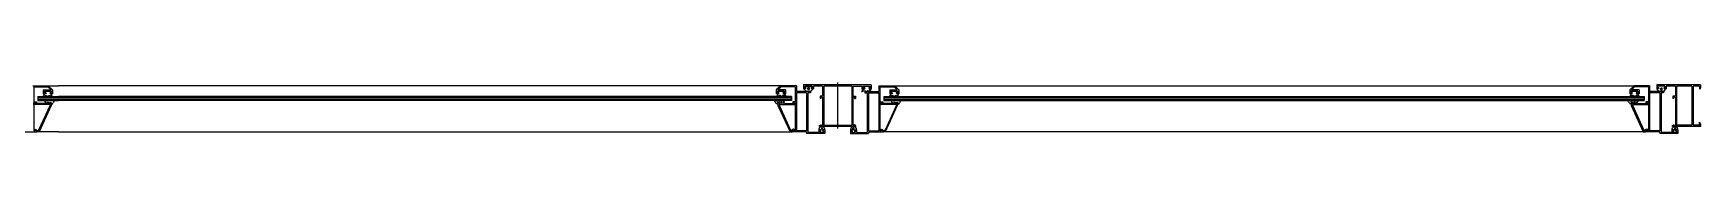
# Model space of a CAD drawing. Header units: metres. Extents: x 0 to 421, y 0 to 298.
# Drawn here: x 264.97 to 304.5, y 76.07 to 77.29 of the extents above; entities that cross this region are included whole.
import ezdxf

# ---------------------------------------------------------------- set-up
doc = ezdxf.new("R2010")
doc.units = ezdxf.units.M

msp = doc.modelspace()

# ---------------------------------------------------------------- linework, layer by layer
for p, q in [((264.95, 77.21), (265.32, 77.21)), ((264.98, 77.18), (265.31, 77.18)), ((264.98, 77.18), (264.98, 76.83)), ((265.2, 77.11), (265.39, 77.11)), ((265.2, 77.11), (265.2, 77.02)), ((265.31, 77.18), (265.39, 77.11)), ((265.32, 77.21), (265.42, 77.11)), ((265.32, 77.21), (265.56, 77.21)), ((265.42, 77.11), (265.42, 77.02)), ((282.69, 77.21), (265.56, 77.21)), ((282.69, 77.21), (282.58, 77.11)), ((282.58, 77.11), (282.58, 77.02)), ((282.7, 77.18), (282.62, 77.11)), ((282.8, 77.11), (282.62, 77.11)), ((283.06, 77.21), (282.69, 77.21)), ((283.03, 77.18), (282.7, 77.18)), ((282.8, 77.11), (282.8, 77.02)), ((283.03, 77.18), (283.03, 76.83)), ((283.06, 77.21), (283.06, 77.07)), ((284.83, 77.23), (283.23, 77.23)), ((283.23, 77.23), (283.23, 77.14)), ((283.27, 77.14), (283.23, 77.14)), ((283.43, 77.2), (283.26, 77.2)), ((283.26, 77.2), (283.26, 77.16)), ((283.29, 77.16), (283.26, 77.16)), ((283.43, 77.2), (283.27, 77.2)), ((283.29, 77.16), (283.27, 77.14)), ((283.41, 77.16), (283.42, 77.14)), ((283.43, 77.16), (283.41, 77.16)), ((283.46, 77.14), (283.42, 77.14)), ((283.43, 77.2), (283.43, 77.16)), ((283.68, 77.2), (283.46, 77.2)), ((283.46, 77.2), (283.46, 77.14)), ((283.52, 77.2), (283.46, 77.2)), ((283.68, 77.2), (283.66, 77.2)), ((283.68, 77.2), (283.68, 76.96)), ((283.71, 77.2), (283.71, 76.27)), ((284.37, 77.2), (283.71, 77.2)), ((283.71, 77.16), (283.71, 76.27)), ((284.03, 77.29), (284.03, 76.19)), ((284.37, 77.2), (284.37, 76.27)), ((284.37, 77.16), (284.37, 76.27)), ((284.4, 77.2), (284.61, 77.2)), ((284.4, 77.2), (284.4, 76.96)), ((284.61, 77.2), (284.61, 77.13)), ((284.61, 77.13), (284.65, 77.13)), ((284.63, 77.11), (284.62, 77.09)), ((284.63, 77.2), (284.81, 77.2)), ((284.63, 77.2), (284.63, 77.15)), ((284.63, 77.2), (284.63, 77.16)), ((284.63, 77.2), (284.81, 77.2)), ((284.63, 77.15), (284.66, 77.15)), ((284.65, 77.12), (284.63, 77.11)), ((284.68, 77.19), (284.65, 77.16)), ((284.65, 77.16), (284.68, 77.16)), ((284.66, 77.15), (284.65, 77.13)), ((284.67, 77.13), (284.65, 77.12)), ((284.66, 77.09), (284.69, 77.1)), ((284.68, 77.16), (284.67, 77.13)), ((284.68, 77.16), (284.67, 77.13)), ((284.72, 77.19), (284.68, 77.19)), ((284.69, 77.1), (284.7, 77.07)), ((284.73, 77.19), (284.72, 77.19)), ((284.72, 77.07), (284.75, 77.1)), ((284.77, 77.19), (284.73, 77.19)), ((284.75, 77.1), (284.78, 77.09)), ((284.8, 77.16), (284.77, 77.19)), ((284.79, 77.13), (284.78, 77.16)), ((284.78, 77.16), (284.8, 77.16)), ((284.78, 77.15), (284.79, 77.13)), ((284.78, 77.15), (284.81, 77.15)), ((284.8, 77.13), (284.79, 77.13)), ((284.79, 77.13), (284.83, 77.13)), ((284.83, 77.07), (284.8, 77.12)), ((284.81, 77.2), (284.81, 77.16)), ((284.81, 77.2), (284.81, 77.15)), ((284.83, 77.23), (284.83, 77.13)), ((285.01, 77.21), (285.01, 77.07)), ((285.01, 77.21), (285.39, 77.21)), ((285.04, 77.18), (285.04, 76.83)), ((285.04, 77.18), (285.38, 77.18)), ((285.27, 77.11), (285.27, 77.02)), ((285.27, 77.11), (285.45, 77.11)), ((285.38, 77.18), (285.45, 77.11)), ((285.39, 77.21), (285.63, 77.21)), ((285.39, 77.21), (285.49, 77.11)), ((285.49, 77.11), (285.49, 77.02)), ((285.63, 77.21), (302.92, 77.21)), ((302.92, 77.21), (302.82, 77.11)), ((302.82, 77.11), (302.82, 77.02)), ((302.93, 77.18), (302.86, 77.11)), ((303.04, 77.11), (302.86, 77.11)), ((303.29, 77.21), (302.92, 77.21)), ((303.26, 77.18), (302.93, 77.18)), ((303.04, 77.11), (303.04, 77.02)), ((303.26, 77.18), (303.26, 76.83)), ((303.29, 77.21), (303.29, 77.07)), ((303.46, 77.23), (303.46, 77.14)), ((304.5, 77.23), (303.46, 77.23)), ((303.5, 77.14), (303.46, 77.14)), ((303.65, 77.2), (303.48, 77.2)), ((303.48, 77.2), (303.48, 77.16)), ((303.51, 77.16), (303.48, 77.16)), ((303.51, 77.16), (303.5, 77.14)), ((303.63, 77.16), (303.64, 77.14)), ((303.65, 77.16), (303.63, 77.16)), ((303.68, 77.14), (303.64, 77.14)), ((303.65, 77.2), (303.65, 77.16)), ((303.68, 77.2), (303.68, 77.14)), ((303.9, 77.2), (303.68, 77.2)), ((303.9, 77.2), (303.9, 76.96)), ((304.29, 77.2), (303.93, 77.2)), ((303.93, 77.2), (303.93, 76.27)), ((304.29, 77.2), (304.29, 76.27)), ((304.47, 77.2), (304.32, 77.2)), ((304.32, 77.2), (304.32, 76.27)), ((304.47, 77.2), (304.47, 77.13)), ((304.5, 77.17), (304.47, 77.13)), ((304.5, 77.23), (304.5, 77.17)), ((264.98, 76.91), (264.98, 76.83)), ((264.98, 76.83), (265.04, 76.83)), ((264.98, 76.83), (265.04, 76.83)), ((264.98, 76.76), (264.98, 76.81)), ((264.98, 76.81), (265.02, 76.81)), ((265.01, 76.81), (264.98, 76.81)), ((264.98, 76.81), (265.01, 76.81)), ((264.98, 76.81), (264.98, 76.71)), ((264.98, 76.81), (264.98, 76.14)), ((265.35, 76.76), (264.98, 76.76)), ((265.01, 76.79), (265.01, 76.81)), ((265.23, 76.79), (265.01, 76.79)), ((265.02, 76.81), (265.02, 76.79)), ((265.02, 76.79), (265.04, 76.79)), ((265.02, 76.79), (265.04, 76.79)), ((265.04, 76.83), (265.04, 76.79)), ((265.07, 76.95), (265.56, 76.95)), ((265.07, 76.95), (265.07, 76.86)), ((265.07, 76.93), (265.56, 76.93)), ((265.07, 76.89), (265.56, 76.89)), ((265.07, 76.86), (265.56, 76.86)), ((265.36, 76.75), (265.09, 76.15)), ((265.39, 76.74), (265.1, 76.11)), ((265.21, 76.98), (265.19, 76.95)), ((265.19, 76.95), (265.2, 76.95)), ((265.2, 77.02), (265.23, 77.02)), ((265.2, 76.95), (265.25, 76.98)), ((265.22, 77), (265.21, 76.98)), ((265.23, 77.01), (265.22, 77)), ((265.23, 77.08), (265.4, 77.08)), ((265.23, 77.08), (265.23, 77.04)), ((265.23, 77.02), (265.25, 77.04)), ((265.23, 77.04), (265.25, 77.04)), ((265.25, 77.02), (265.23, 77.01)), ((265.23, 76.8), (265.27, 76.79)), ((265.23, 76.79), (265.23, 76.8)), ((265.23, 76.8), (265.27, 76.79)), ((265.23, 76.79), (265.23, 76.8)), ((265.27, 77.07), (265.24, 77.05)), ((265.24, 77.05), (265.27, 77.04)), ((265.29, 76.86), (265.24, 76.84)), ((265.24, 76.84), (265.24, 76.83)), ((265.24, 76.83), (265.24, 76.83)), ((265.24, 76.83), (265.25, 76.83)), ((265.27, 77.04), (265.25, 77.02)), ((265.27, 77.04), (265.25, 77.02)), ((265.25, 76.98), (265.28, 76.98)), ((265.25, 76.83), (265.26, 76.82)), ((265.26, 76.82), (265.26, 76.79)), ((265.31, 77.08), (265.27, 77.07)), ((265.27, 76.8), (265.31, 76.79)), ((265.27, 76.79), (265.27, 76.8)), ((265.27, 76.79), (265.27, 76.8)), ((265.27, 76.8), (265.31, 76.79)), ((265.28, 76.98), (265.28, 76.95)), ((265.28, 76.95), (265.31, 76.96)), ((265.28, 76.85), (265.29, 76.86)), ((265.3, 76.85), (265.28, 76.85)), ((265.29, 76.82), (265.32, 76.82)), ((265.31, 76.86), (265.3, 76.85)), ((265.32, 77.08), (265.31, 77.08)), ((265.31, 76.96), (265.34, 76.98)), ((265.31, 76.8), (265.35, 76.79)), ((265.31, 76.79), (265.31, 76.8)), ((265.31, 76.8), (265.35, 76.79)), ((265.31, 76.79), (265.31, 76.8)), ((265.35, 77.07), (265.32, 77.08)), ((265.32, 76.82), (265.32, 76.8)), ((265.32, 76.8), (265.33, 76.79)), ((265.33, 76.85), (265.34, 76.86)), ((265.36, 76.85), (265.33, 76.85)), ((265.33, 76.79), (265.35, 76.81)), ((265.34, 76.98), (265.37, 76.98)), ((265.34, 76.86), (265.34, 76.86)), ((265.38, 77.04), (265.35, 77.07)), ((265.35, 76.81), (265.39, 76.81)), ((265.35, 76.8), (265.39, 76.79)), ((265.35, 76.8), (265.39, 76.79)), ((265.35, 76.79), (265.35, 76.8)), ((265.35, 76.79), (265.35, 76.8)), ((265.38, 77.02), (265.36, 77.04)), ((265.36, 77.04), (265.38, 77.04)), ((265.38, 76.86), (265.36, 76.85)), ((265.4, 77.02), (265.37, 77.04)), ((265.37, 77.04), (265.4, 77.04)), ((265.37, 76.98), (265.38, 76.95)), ((265.39, 77.01), (265.38, 77.02)), ((265.38, 76.95), (265.41, 76.95)), ((265.38, 76.85), (265.4, 76.86)), ((265.4, 76.86), (265.38, 76.86)), ((265.42, 76.85), (265.38, 76.85)), ((265.41, 76.95), (265.39, 77.01)), ((265.39, 76.81), (265.4, 76.76)), ((265.39, 76.78), (265.39, 76.74)), ((265.4, 77.08), (265.4, 77.04)), ((265.4, 77.02), (265.42, 77.02)), ((265.4, 76.76), (265.41, 76.78)), ((265.41, 76.78), (265.43, 76.79)), ((265.43, 76.86), (265.42, 76.85)), ((265.46, 76.86), (265.43, 76.86)), ((265.43, 76.79), (265.43, 76.8)), ((265.44, 76.81), (265.45, 76.82)), ((265.45, 76.83), (265.46, 76.85)), ((265.45, 76.82), (265.45, 76.83)), ((265.46, 76.85), (265.46, 76.86)), ((282.94, 76.95), (265.56, 76.95)), ((282.94, 76.93), (265.56, 76.93)), ((282.94, 76.89), (265.56, 76.89)), ((282.94, 76.86), (265.56, 76.86)), ((282.55, 76.86), (282.58, 76.86)), ((282.55, 76.85), (282.55, 76.86)), ((282.55, 76.83), (282.55, 76.85)), ((282.56, 76.82), (282.55, 76.83)), ((282.57, 76.81), (282.56, 76.82)), ((282.58, 76.79), (282.57, 76.8)), ((282.61, 77.02), (282.58, 77.02)), ((282.58, 76.86), (282.59, 76.85)), ((282.6, 76.78), (282.58, 76.79)), ((282.59, 76.85), (282.63, 76.85)), ((282.6, 76.95), (282.62, 77.01)), ((282.62, 76.95), (282.6, 76.95)), ((282.61, 76.76), (282.6, 76.78)), ((282.78, 77.08), (282.61, 77.08)), ((282.61, 77.08), (282.61, 77.04)), ((282.61, 77.02), (282.63, 77.04)), ((282.63, 77.04), (282.61, 77.04)), ((282.63, 76.85), (282.61, 76.86)), ((282.61, 76.86), (282.63, 76.86)), ((282.66, 76.81), (282.61, 76.81)), ((282.61, 76.81), (282.61, 76.76)), ((282.62, 77.04), (282.65, 77.07)), ((282.65, 77.04), (282.62, 77.04)), ((282.62, 77.01), (282.63, 77.02)), ((282.64, 76.98), (282.62, 76.95)), ((282.66, 76.8), (282.62, 76.79)), ((282.66, 76.8), (282.62, 76.79)), ((282.62, 76.78), (282.62, 76.74)), ((282.62, 76.74), (282.91, 76.11)), ((282.63, 77.02), (282.65, 77.04)), ((282.63, 76.86), (282.65, 76.85)), ((282.67, 76.98), (282.64, 76.98)), ((282.65, 77.07), (282.69, 77.08)), ((282.65, 76.85), (282.68, 76.85)), ((282.65, 76.75), (282.92, 76.15)), ((282.67, 76.79), (282.66, 76.81)), ((282.7, 76.8), (282.66, 76.79)), ((282.66, 76.79), (282.66, 76.8)), ((282.66, 76.79), (282.66, 76.8)), ((282.7, 76.8), (282.66, 76.79)), ((282.66, 76.76), (283.02, 76.76)), ((282.7, 76.96), (282.67, 76.98)), ((282.68, 76.85), (282.67, 76.86)), ((282.67, 76.86), (282.67, 76.86)), ((282.69, 76.8), (282.67, 76.79)), ((282.69, 77.08), (282.7, 77.08)), ((282.69, 76.86), (282.71, 76.85)), ((282.71, 76.82), (282.69, 76.82)), ((282.69, 76.82), (282.69, 76.8)), ((282.7, 77.08), (282.74, 77.07)), ((282.73, 76.95), (282.7, 76.96)), ((282.74, 76.8), (282.7, 76.79)), ((282.7, 76.79), (282.7, 76.8)), ((282.7, 76.79), (282.7, 76.8)), ((282.74, 76.8), (282.7, 76.79)), ((282.71, 76.85), (282.73, 76.85)), ((282.73, 76.85), (282.72, 76.86)), ((282.72, 76.86), (282.76, 76.84)), ((282.76, 76.98), (282.73, 76.98)), ((282.73, 76.98), (282.73, 76.95)), ((282.74, 77.07), (282.77, 77.05)), ((282.77, 77.05), (282.74, 77.04)), ((282.74, 77.04), (282.76, 77.02)), ((282.74, 77.04), (282.76, 77.02)), ((282.78, 76.8), (282.74, 76.79)), ((282.74, 76.79), (282.74, 76.8)), ((282.78, 76.8), (282.74, 76.79)), ((282.74, 76.79), (282.74, 76.8)), ((282.78, 77.02), (282.75, 77.04)), ((282.78, 77.04), (282.75, 77.04)), ((282.76, 76.83), (282.75, 76.82)), ((282.75, 76.82), (282.75, 76.79)), ((282.76, 77.02), (282.78, 77.01)), ((282.8, 76.95), (282.76, 76.98)), ((282.76, 76.84), (282.77, 76.83)), ((282.77, 76.83), (282.76, 76.83)), ((282.77, 76.83), (282.77, 76.83)), ((282.78, 77.08), (282.78, 77.04)), ((282.8, 77.02), (282.78, 77.02)), ((282.78, 77.01), (282.79, 77)), ((282.78, 76.79), (282.78, 76.8)), ((282.78, 76.79), (282.78, 76.8)), ((282.78, 76.79), (283, 76.79)), ((282.79, 77), (282.8, 76.98)), ((282.8, 76.98), (282.82, 76.95)), ((282.82, 76.95), (282.8, 76.95)), ((282.94, 76.95), (282.94, 76.86)), ((283.03, 76.83), (282.97, 76.83)), ((282.97, 76.83), (282.97, 76.79)), ((283.03, 76.83), (282.97, 76.83)), ((282.99, 76.79), (282.97, 76.79)), ((282.99, 76.79), (282.97, 76.79)), ((283.03, 76.81), (282.99, 76.81)), ((282.99, 76.81), (282.99, 76.79)), ((283, 76.81), (283.02, 76.81)), ((283, 76.79), (283, 76.81)), ((283.03, 76.81), (283, 76.81)), ((283.02, 76.76), (283.02, 76.81)), ((283.03, 76.91), (283.03, 76.83)), ((283.03, 76.81), (283.03, 76.14)), ((283.03, 76.81), (283.03, 76.71)), ((283.39, 77.07), (283.06, 77.07)), ((283.06, 77.04), (283.06, 76.15)), ((283.3, 77.04), (283.06, 77.04)), ((283.3, 77.04), (283.3, 76.14)), ((283.33, 77.04), (283.33, 76.1)), ((283.39, 77.04), (283.33, 77.04)), ((283.39, 77.07), (283.39, 77.04)), ((283.62, 76.96), (283.62, 76.91)), ((283.68, 76.96), (283.62, 76.96)), ((283.64, 76.91), (283.62, 76.91)), ((283.68, 76.94), (283.64, 76.94)), ((283.64, 76.94), (283.64, 76.91)), ((283.68, 76.94), (283.68, 76.26)), ((284.4, 76.96), (284.46, 76.96)), ((284.4, 76.96), (284.46, 76.96)), ((284.4, 76.94), (284.4, 76.27)), ((284.4, 76.94), (284.4, 76.84)), ((284.4, 76.94), (284.44, 76.94)), ((284.4, 76.94), (284.44, 76.94)), ((284.4, 76.94), (284.44, 76.94)), ((284.44, 76.94), (284.44, 76.91)), ((284.44, 76.94), (284.44, 76.91)), ((284.44, 76.94), (284.44, 76.91)), ((284.44, 76.91), (284.46, 76.91)), ((284.44, 76.91), (284.46, 76.91)), ((284.44, 76.91), (284.46, 76.91)), ((284.46, 76.96), (284.46, 76.91)), ((284.46, 76.96), (284.46, 76.91)), ((284.62, 77.09), (284.6, 77.07)), ((284.6, 77.07), (284.62, 77.07)), ((284.62, 77.07), (284.66, 77.09)), ((284.68, 77.07), (284.68, 77.04)), ((284.68, 77.07), (285.01, 77.07)), ((284.68, 77.04), (284.74, 77.04)), ((284.7, 77.07), (284.72, 77.07)), ((284.74, 77.04), (284.74, 76.1)), ((284.77, 77.04), (284.77, 76.14)), ((284.77, 77.04), (285.01, 77.04)), ((284.78, 77.09), (284.8, 77.07)), ((284.8, 77.07), (284.83, 77.07)), ((285.01, 77.04), (285.01, 76.15)), ((285.04, 76.91), (285.04, 76.83)), ((285.04, 76.83), (285.11, 76.83)), ((285.04, 76.83), (285.11, 76.83)), ((285.04, 76.81), (285.04, 76.14)), ((285.04, 76.81), (285.04, 76.71)), ((285.04, 76.81), (285.08, 76.81)), ((285.04, 76.81), (285.08, 76.81)), ((285.08, 76.81), (285.05, 76.81)), ((285.05, 76.76), (285.05, 76.81)), ((285.42, 76.76), (285.05, 76.76)), ((285.08, 76.79), (285.08, 76.81)), ((285.08, 76.81), (285.08, 76.79)), ((285.08, 76.79), (285.11, 76.79)), ((285.3, 76.79), (285.08, 76.79)), ((285.08, 76.79), (285.11, 76.79)), ((285.11, 76.83), (285.11, 76.79)), ((285.13, 76.95), (285.13, 76.86)), ((285.13, 76.95), (285.63, 76.95)), ((285.13, 76.93), (285.63, 76.93)), ((285.13, 76.89), (285.63, 76.89)), ((285.13, 76.86), (285.63, 76.86)), ((285.43, 76.75), (285.16, 76.15)), ((285.45, 76.74), (285.16, 76.11)), ((285.28, 76.98), (285.26, 76.95)), ((285.26, 76.95), (285.27, 76.95)), ((285.27, 77.02), (285.3, 77.02)), ((285.27, 76.95), (285.31, 76.98)), ((285.29, 77), (285.28, 76.98)), ((285.3, 77.01), (285.29, 77)), ((285.3, 77.08), (285.3, 77.04)), ((285.3, 77.08), (285.47, 77.08)), ((285.34, 77.07), (285.3, 77.05)), ((285.3, 77.05), (285.34, 77.04)), ((285.3, 77.04), (285.32, 77.04)), ((285.3, 77.02), (285.32, 77.04)), ((285.32, 77.02), (285.3, 77.01)), ((285.3, 76.79), (285.3, 76.8)), ((285.3, 76.8), (285.34, 76.79)), ((285.3, 76.79), (285.3, 76.8)), ((285.3, 76.8), (285.34, 76.79)), ((285.31, 76.98), (285.35, 76.98)), ((285.36, 76.86), (285.31, 76.84)), ((285.31, 76.84), (285.31, 76.83)), ((285.31, 76.83), (285.31, 76.83)), ((285.31, 76.83), (285.32, 76.83)), ((285.34, 77.04), (285.32, 77.02)), ((285.34, 77.04), (285.32, 77.02)), ((285.32, 76.83), (285.33, 76.82)), ((285.33, 76.82), (285.33, 76.79)), ((285.38, 77.08), (285.34, 77.07)), ((285.34, 76.8), (285.38, 76.79)), ((285.34, 76.79), (285.34, 76.8)), ((285.34, 76.79), (285.34, 76.8)), ((285.34, 76.8), (285.38, 76.79)), ((285.35, 76.98), (285.35, 76.95)), ((285.35, 76.95), (285.37, 76.96)), ((285.35, 76.85), (285.36, 76.86)), ((285.37, 76.85), (285.35, 76.85)), ((285.36, 76.82), (285.39, 76.82)), ((285.37, 76.96), (285.41, 76.98)), ((285.38, 76.86), (285.37, 76.85)), ((285.42, 77.07), (285.38, 77.08)), ((285.38, 77.08), (285.38, 77.08)), ((285.38, 76.79), (285.38, 76.8)), ((285.38, 76.8), (285.42, 76.79)), ((285.38, 76.79), (285.38, 76.8)), ((285.38, 76.8), (285.42, 76.79)), ((285.39, 76.82), (285.39, 76.8)), ((285.39, 76.8), (285.4, 76.79)), ((285.4, 76.85), (285.41, 76.86)), ((285.41, 76.86), (285.4, 76.86)), ((285.42, 76.85), (285.4, 76.85)), ((285.4, 76.79), (285.41, 76.81)), ((285.41, 76.98), (285.43, 76.98)), ((285.41, 76.81), (285.46, 76.81)), ((285.45, 77.04), (285.42, 77.07)), ((285.45, 76.86), (285.42, 76.85)), ((285.42, 76.79), (285.42, 76.8)), ((285.42, 76.79), (285.42, 76.8)), ((285.42, 76.8), (285.46, 76.79)), ((285.42, 76.8), (285.46, 76.79)), ((285.44, 77.02), (285.43, 77.04)), ((285.43, 77.04), (285.45, 77.04)), ((285.43, 76.98), (285.45, 76.95)), ((285.44, 77.04), (285.47, 77.04)), ((285.47, 77.02), (285.44, 77.04)), ((285.45, 77.01), (285.44, 77.02)), ((285.45, 76.95), (285.48, 76.95)), ((285.45, 76.85), (285.47, 76.86)), ((285.47, 76.86), (285.45, 76.86)), ((285.49, 76.85), (285.45, 76.85)), ((285.45, 76.78), (285.45, 76.74)), ((285.48, 76.95), (285.46, 77.01)), ((285.46, 76.81), (285.47, 76.76)), ((285.47, 77.08), (285.47, 77.04)), ((285.47, 77.02), (285.49, 77.02)), ((285.47, 76.76), (285.48, 76.78)), ((285.48, 76.78), (285.5, 76.79)), ((285.5, 76.86), (285.49, 76.85)), ((285.53, 76.86), (285.5, 76.86)), ((285.5, 76.79), (285.5, 76.8)), ((285.51, 76.81), (285.52, 76.82)), ((285.52, 76.83), (285.53, 76.85)), ((285.52, 76.82), (285.52, 76.83)), ((285.53, 76.85), (285.53, 76.86)), ((285.63, 76.95), (303.16, 76.95)), ((285.63, 76.93), (303.16, 76.93)), ((285.63, 76.89), (303.16, 76.89)), ((285.63, 76.86), (303.16, 76.86)), ((302.78, 76.86), (302.81, 76.86)), ((302.78, 76.85), (302.78, 76.86)), ((302.79, 76.83), (302.78, 76.85)), ((302.8, 76.82), (302.79, 76.83)), ((302.8, 76.81), (302.8, 76.82)), ((302.81, 76.86), (302.82, 76.85)), ((302.82, 76.79), (302.81, 76.8)), ((302.84, 77.02), (302.82, 77.02)), ((302.82, 76.85), (302.86, 76.85)), ((302.83, 76.78), (302.82, 76.79)), ((302.83, 76.95), (302.85, 77.01)), ((302.85, 76.95), (302.83, 76.95)), ((302.84, 76.76), (302.83, 76.78)), ((303.01, 77.08), (302.84, 77.08)), ((302.84, 77.08), (302.84, 77.04)), ((302.87, 77.04), (302.84, 77.04)), ((302.84, 77.02), (302.87, 77.04)), ((302.85, 76.81), (302.84, 76.76)), ((302.85, 77.04), (302.88, 77.07)), ((302.88, 77.04), (302.85, 77.04)), ((302.85, 77.01), (302.86, 77.02)), ((302.87, 76.98), (302.85, 76.95)), ((302.86, 76.85), (302.85, 76.86)), ((302.85, 76.86), (302.86, 76.86)), ((302.9, 76.81), (302.85, 76.81)), ((302.89, 76.8), (302.85, 76.78)), ((302.89, 76.8), (302.85, 76.78)), ((302.85, 76.78), (302.85, 76.74)), ((302.85, 76.74), (303.14, 76.11)), ((302.86, 77.02), (302.88, 77.04)), ((302.86, 76.86), (302.89, 76.85)), ((302.9, 76.98), (302.87, 76.98)), ((302.88, 77.07), (302.92, 77.08)), ((302.88, 76.76), (303.25, 76.76)), ((302.88, 76.75), (303.15, 76.15)), ((302.89, 76.85), (302.91, 76.85)), ((302.93, 76.8), (302.89, 76.78)), ((302.89, 76.78), (302.89, 76.8)), ((302.89, 76.78), (302.89, 76.8)), ((302.93, 76.8), (302.89, 76.78)), ((302.93, 76.96), (302.9, 76.98)), ((302.91, 76.85), (302.9, 76.86)), ((302.9, 76.86), (302.91, 76.86)), ((302.91, 76.79), (302.9, 76.81)), ((302.93, 76.8), (302.91, 76.79)), ((302.92, 77.08), (302.93, 77.08)), ((302.95, 76.82), (302.92, 76.82)), ((302.92, 76.82), (302.93, 76.8)), ((302.93, 77.08), (302.97, 77.07)), ((302.96, 76.95), (302.93, 76.96)), ((302.93, 76.86), (302.94, 76.85)), ((302.97, 76.8), (302.93, 76.78)), ((302.97, 76.8), (302.93, 76.78)), ((302.93, 76.78), (302.93, 76.8)), ((302.93, 76.78), (302.93, 76.8)), ((302.94, 76.85), (302.96, 76.85)), ((302.96, 76.85), (302.95, 76.86)), ((302.95, 76.86), (303, 76.84)), ((302.99, 76.98), (302.96, 76.98)), ((302.96, 76.98), (302.96, 76.95)), ((302.97, 77.07), (303, 77.05)), ((303, 77.05), (302.97, 77.04)), ((302.97, 77.04), (302.99, 77.02)), ((302.97, 77.04), (302.99, 77.02)), ((303.01, 76.8), (302.97, 76.78)), ((302.97, 76.78), (302.97, 76.8)), ((303.01, 76.8), (302.97, 76.78)), ((302.97, 76.78), (302.97, 76.8)), ((303, 76.83), (302.98, 76.82)), ((302.98, 76.82), (302.98, 76.79)), ((303.01, 77.04), (302.99, 77.04)), ((303.01, 77.02), (302.99, 77.04)), ((302.99, 77.02), (303.01, 77.01)), ((303.03, 76.95), (302.99, 76.98)), ((303, 76.84), (303, 76.83)), ((303, 76.83), (303, 76.83)), ((303, 76.83), (303, 76.83)), ((303.01, 77.08), (303.01, 77.04)), ((303.04, 77.02), (303.01, 77.02)), ((303.01, 77.01), (303.02, 77)), ((303.01, 76.79), (303.01, 76.8)), ((303.01, 76.79), (303.01, 76.8)), ((303.01, 76.79), (303.23, 76.79)), ((303.02, 77), (303.03, 76.98)), ((303.03, 76.98), (303.05, 76.95)), ((303.05, 76.95), (303.03, 76.95)), ((303.04, 77.02), (303.04, 77.02)), ((303.16, 76.95), (303.16, 76.86)), ((303.2, 76.83), (303.2, 76.79)), ((303.2, 76.83), (303.2, 76.79)), ((303.26, 76.83), (303.2, 76.83)), ((303.26, 76.83), (303.2, 76.83)), ((303.22, 76.79), (303.2, 76.79)), ((303.22, 76.79), (303.2, 76.79)), ((303.22, 76.81), (303.22, 76.79)), ((303.22, 76.81), (303.22, 76.79)), ((303.26, 76.81), (303.22, 76.81)), ((303.26, 76.81), (303.22, 76.81)), ((303.23, 76.81), (303.25, 76.81)), ((303.23, 76.79), (303.23, 76.81)), ((303.25, 76.76), (303.25, 76.81)), ((303.26, 76.91), (303.26, 76.83)), ((303.26, 76.81), (303.26, 76.71)), ((303.26, 76.81), (303.26, 76.14)), ((303.62, 77.07), (303.29, 77.07)), ((303.53, 77.04), (303.29, 77.04)), ((303.29, 77.04), (303.29, 76.15)), ((303.53, 77.04), (303.53, 76.14)), ((303.62, 77.04), (303.56, 77.04)), ((303.56, 77.04), (303.56, 76.1)), ((303.62, 77.07), (303.62, 77.04)), ((303.84, 76.96), (303.84, 76.91)), ((303.9, 76.96), (303.84, 76.96)), ((303.86, 76.91), (303.84, 76.91)), ((303.86, 76.94), (303.86, 76.91)), ((303.9, 76.94), (303.86, 76.94)), ((303.9, 76.94), (303.9, 76.26)), ((304.47, 76.27), (304.47, 76.34)), ((304.5, 76.3), (304.47, 76.34)), ((264.72, 76.11), (265.05, 76.11)), ((264.98, 76.14), (265, 76.14)), ((264.99, 76.16), (265.01, 76.18)), ((265.02, 76.15), (265, 76.14)), ((265.01, 76.18), (265.08, 76.14)), ((265.05, 76.13), (265.02, 76.15)), ((265.05, 76.11), (265.05, 76.13)), ((265.05, 76.11), (265.05, 76.13)), ((265.05, 76.11), (265.05, 76.13)), ((265.1, 76.11), (265.05, 76.11)), ((265.56, 76.11), (265.1, 76.11)), ((265.56, 76.11), (282.91, 76.11)), ((282.91, 76.11), (282.96, 76.11)), ((282.99, 76.18), (282.93, 76.14)), ((282.96, 76.13), (282.99, 76.15)), ((282.96, 76.11), (282.96, 76.13)), ((282.96, 76.11), (282.96, 76.13)), ((282.96, 76.11), (282.96, 76.13)), ((283.29, 76.11), (282.96, 76.11)), ((283.02, 76.16), (282.99, 76.18)), ((282.99, 76.15), (283.01, 76.14)), ((283.03, 76.14), (283.01, 76.14)), ((283.3, 76.14), (283.07, 76.14)), ((283.3, 76.1), (283.3, 76.07)), ((283.73, 76.07), (283.3, 76.07)), ((283.59, 76.1), (283.33, 76.1)), ((283.63, 76.16), (283.59, 76.16)), ((283.59, 76.16), (283.59, 76.1)), ((283.61, 76.26), (283.64, 76.28)), ((283.61, 76.24), (283.61, 76.26)), ((284.47, 76.24), (283.61, 76.24)), ((283.64, 76.14), (283.62, 76.14)), ((283.62, 76.14), (283.62, 76.1)), ((283.7, 76.1), (283.62, 76.1)), ((283.64, 76.14), (283.63, 76.16)), ((283.64, 76.28), (283.66, 76.26)), ((283.68, 76.26), (283.66, 76.26)), ((283.68, 76.14), (283.69, 76.16)), ((283.7, 76.14), (283.68, 76.14)), ((283.73, 76.16), (283.69, 76.16)), ((283.7, 76.14), (283.7, 76.1)), ((283.71, 76.27), (284.37, 76.27)), ((283.73, 76.16), (283.73, 76.07)), ((284.34, 76.16), (284.38, 76.16)), ((284.34, 76.16), (284.34, 76.07)), ((284.34, 76.07), (284.77, 76.07)), ((284.37, 76.14), (284.37, 76.1)), ((284.37, 76.14), (284.39, 76.14)), ((284.37, 76.1), (284.45, 76.1)), ((284.39, 76.14), (284.38, 76.16)), ((284.4, 76.27), (284.42, 76.27)), ((284.44, 76.28), (284.42, 76.27)), ((284.43, 76.27), (284.44, 76.28)), ((284.43, 76.14), (284.45, 76.16)), ((284.43, 76.14), (284.45, 76.14)), ((284.47, 76.26), (284.44, 76.28)), ((284.45, 76.16), (284.48, 76.16)), ((284.45, 76.14), (284.45, 76.1)), ((284.47, 76.24), (284.47, 76.26)), ((284.48, 76.16), (284.48, 76.1)), ((284.48, 76.1), (284.74, 76.1)), ((284.77, 76.14), (285, 76.14)), ((284.77, 76.1), (284.77, 76.07)), ((284.78, 76.11), (285.12, 76.11)), ((285.04, 76.14), (285.06, 76.14)), ((285.06, 76.16), (285.08, 76.18)), ((285.08, 76.15), (285.06, 76.14)), ((285.08, 76.18), (285.14, 76.14)), ((285.12, 76.13), (285.08, 76.15)), ((285.12, 76.11), (285.12, 76.13)), ((285.12, 76.11), (285.12, 76.13)), ((285.12, 76.11), (285.12, 76.13)), ((285.16, 76.11), (285.12, 76.11)), ((285.63, 76.11), (285.16, 76.11)), ((303.14, 76.11), (285.63, 76.11)), ((303.14, 76.11), (303.19, 76.11)), ((303.22, 76.18), (303.16, 76.14)), ((303.19, 76.13), (303.22, 76.15)), ((303.19, 76.11), (303.19, 76.13)), ((303.19, 76.11), (303.19, 76.13)), ((303.19, 76.11), (303.19, 76.13)), ((303.52, 76.11), (303.19, 76.11)), ((303.25, 76.16), (303.22, 76.18)), ((303.22, 76.15), (303.24, 76.14)), ((303.26, 76.14), (303.24, 76.14)), ((303.53, 76.14), (303.3, 76.14)), ((303.53, 76.1), (303.53, 76.07)), ((303.96, 76.07), (303.53, 76.07)), ((303.82, 76.1), (303.56, 76.1)), ((303.82, 76.16), (303.82, 76.1)), ((303.86, 76.16), (303.82, 76.16)), ((303.83, 76.26), (303.86, 76.28)), ((303.83, 76.24), (303.83, 76.26)), ((304.5, 76.24), (303.83, 76.24)), ((303.85, 76.14), (303.85, 76.1)), ((303.87, 76.14), (303.85, 76.14)), ((303.93, 76.1), (303.85, 76.1)), ((303.86, 76.28), (303.88, 76.26)), ((303.87, 76.14), (303.86, 76.16)), ((303.9, 76.26), (303.88, 76.26)), ((303.91, 76.14), (303.92, 76.16)), ((303.93, 76.14), (303.91, 76.14)), ((303.96, 76.16), (303.92, 76.16)), ((304.29, 76.27), (303.93, 76.27)), ((303.93, 76.14), (303.93, 76.1)), ((303.96, 76.16), (303.96, 76.07)), ((304.47, 76.27), (304.32, 76.27)), ((304.5, 76.24), (304.5, 76.3)), ((304.5, 76.3), (304.5, 76.24))]:
    msp.add_line(p, q)
for points in [[(283.23, 77.14), (283.24, 77.13), (283.25, 77.12), (283.26, 77.11), (283.27, 77.1), (283.28, 77.09), (283.29, 77.09), (283.3, 77.08), (283.31, 77.08), (283.32, 77.08), (283.33, 77.07), (283.35, 77.07), (283.36, 77.07), (283.37, 77.08), (283.38, 77.08), (283.39, 77.08), (283.4, 77.09), (283.41, 77.09), (283.42, 77.1), (283.43, 77.11), (283.44, 77.12), (283.45, 77.13), (283.46, 77.14), (283.46, 77.14)], [(283.43, 77.16), (283.42, 77.17), (283.41, 77.18), (283.4, 77.18), (283.39, 77.19), (283.38, 77.19), (283.37, 77.19), (283.36, 77.2), (283.35, 77.2), (283.33, 77.2), (283.32, 77.19), (283.31, 77.19), (283.3, 77.19), (283.29, 77.18), (283.28, 77.18), (283.27, 77.17), (283.26, 77.16)], [(283.37, 77.14), (283.37, 77.15), (283.37, 77.15), (283.37, 77.15), (283.37, 77.15), (283.37, 77.16), (283.37, 77.16), (283.37, 77.16), (283.36, 77.16), (283.36, 77.16), (283.36, 77.16), (283.36, 77.17), (283.36, 77.17), (283.35, 77.17), (283.35, 77.17), (283.35, 77.17), (283.35, 77.17), (283.34, 77.17), (283.34, 77.17), (283.34, 77.17), (283.34, 77.17), (283.34, 77.17), (283.33, 77.16), (283.33, 77.16), (283.33, 77.16), (283.33, 77.16), (283.33, 77.16), (283.33, 77.16), (283.33, 77.15), (283.32, 77.15), (283.32, 77.15), (283.32, 77.15), (283.32, 77.14), (283.32, 77.14), (283.32, 77.14), (283.32, 77.14), (283.33, 77.14), (283.33, 77.13), (283.33, 77.13), (283.33, 77.13), (283.33, 77.13), (283.33, 77.13), (283.33, 77.12), (283.34, 77.12), (283.34, 77.12), (283.34, 77.12), (283.34, 77.12), (283.34, 77.12), (283.35, 77.12), (283.35, 77.12), (283.35, 77.12), (283.35, 77.12), (283.36, 77.12), (283.36, 77.12), (283.36, 77.12), (283.36, 77.13), (283.36, 77.13), (283.37, 77.13), (283.37, 77.13), (283.37, 77.13), (283.37, 77.14), (283.37, 77.14), (283.37, 77.14), (283.37, 77.14), (283.37, 77.14)], [(284.79, 77.2), (284.79, 77.2)], [(284.8, 77.12), (284.8, 77.12), (284.8, 77.12), (284.8, 77.12), (284.8, 77.13), (284.8, 77.13), (284.8, 77.13), (284.8, 77.13), (284.8, 77.13), (284.8, 77.13), (284.8, 77.13), (284.8, 77.13), (284.8, 77.13), (284.8, 77.13)], [(303.46, 77.14), (303.46, 77.14), (303.47, 77.13), (303.47, 77.12), (303.48, 77.11), (303.49, 77.1), (303.5, 77.09), (303.51, 77.09), (303.52, 77.08), (303.53, 77.08), (303.54, 77.07), (303.56, 77.07), (303.57, 77.07), (303.58, 77.07), (303.59, 77.07), (303.6, 77.08), (303.62, 77.08), (303.63, 77.09), (303.64, 77.09), (303.65, 77.1), (303.65, 77.11), (303.66, 77.12), (303.67, 77.13), (303.68, 77.14), (303.68, 77.14)], [(303.5, 77.2), (303.5, 77.2), (303.49, 77.2), (303.49, 77.2), (303.49, 77.2), (303.49, 77.2), (303.49, 77.2), (303.49, 77.19), (303.49, 77.19), (303.49, 77.19), (303.48, 77.19), (303.48, 77.19), (303.48, 77.19), (303.48, 77.18), (303.48, 77.18)], [(303.5, 77.2), (303.5, 77.2)], [(303.59, 77.13), (303.59, 77.13), (303.59, 77.13), (303.59, 77.13), (303.59, 77.14), (303.59, 77.14), (303.59, 77.14), (303.59, 77.14), (303.59, 77.14), (303.59, 77.15), (303.58, 77.15), (303.58, 77.15), (303.58, 77.15), (303.58, 77.15), (303.58, 77.15), (303.57, 77.15), (303.57, 77.15), (303.57, 77.15), (303.57, 77.15), (303.56, 77.15), (303.56, 77.15), (303.56, 77.15), (303.56, 77.15), (303.56, 77.15), (303.55, 77.14), (303.55, 77.14), (303.55, 77.14), (303.55, 77.14), (303.55, 77.14), (303.55, 77.13), (303.55, 77.13), (303.55, 77.13), (303.55, 77.13), (303.55, 77.13), (303.55, 77.12), (303.55, 77.12), (303.55, 77.12), (303.55, 77.12), (303.55, 77.11), (303.55, 77.11), (303.55, 77.11), (303.56, 77.11), (303.56, 77.11), (303.56, 77.11), (303.56, 77.11), (303.56, 77.11), (303.57, 77.1), (303.57, 77.1), (303.57, 77.1), (303.57, 77.1), (303.58, 77.1), (303.58, 77.11), (303.58, 77.11), (303.58, 77.11), (303.58, 77.11), (303.59, 77.11), (303.59, 77.11), (303.59, 77.11), (303.59, 77.11), (303.59, 77.12), (303.59, 77.12), (303.59, 77.12), (303.59, 77.12), (303.59, 77.13), (303.59, 77.13)], [(303.65, 77.18), (303.65, 77.18), (303.65, 77.18), (303.65, 77.18), (303.65, 77.19), (303.65, 77.19), (303.65, 77.19), (303.65, 77.19), (303.65, 77.19), (303.65, 77.19), (303.65, 77.2), (303.64, 77.2), (303.64, 77.2), (303.64, 77.2), (303.64, 77.2), (303.64, 77.2)], [(265.36, 76.75), (265.36, 76.75), (265.36, 76.75), (265.36, 76.75), (265.36, 76.75), (265.36, 76.75), (265.36, 76.75), (265.36, 76.75), (265.36, 76.75), (265.36, 76.75), (265.36, 76.75), (265.36, 76.76), (265.36, 76.76), (265.36, 76.76), (265.36, 76.76), (265.36, 76.76), (265.36, 76.76), (265.36, 76.76), (265.35, 76.76), (265.35, 76.76), (265.35, 76.76), (265.35, 76.76), (265.35, 76.76)], [(265.39, 77.01), (265.39, 77.01), (265.39, 77.01), (265.39, 77.01), (265.39, 77.01), (265.39, 77.01), (265.39, 77.01), (265.39, 77.01), (265.39, 77.01), (265.39, 77.01), (265.39, 77.01), (265.39, 77.01), (265.39, 77.01), (265.39, 77.01)], [(282.62, 77.01), (282.62, 77.01), (282.62, 77.01), (282.62, 77.01), (282.62, 77.01), (282.62, 77.01), (282.62, 77.01), (282.62, 77.01), (282.62, 77.01), (282.62, 77.01), (282.62, 77.01), (282.62, 77.01), (282.62, 77.01)], [(282.66, 76.76), (282.66, 76.76), (282.65, 76.76), (282.65, 76.76), (282.65, 76.76), (282.65, 76.76), (282.65, 76.76), (282.65, 76.76), (282.65, 76.76), (282.65, 76.76), (282.65, 76.76), (282.65, 76.75), (282.65, 76.75), (282.65, 76.75), (282.65, 76.75), (282.65, 76.75), (282.65, 76.75), (282.65, 76.75), (282.65, 76.75), (282.65, 76.75), (282.65, 76.75), (282.65, 76.75)], [(285.43, 76.75), (285.43, 76.75), (285.43, 76.75), (285.43, 76.75), (285.43, 76.75), (285.43, 76.75), (285.43, 76.75), (285.43, 76.75), (285.43, 76.75), (285.43, 76.75), (285.43, 76.75), (285.43, 76.76), (285.43, 76.76), (285.43, 76.76), (285.43, 76.76), (285.43, 76.76), (285.42, 76.76), (285.42, 76.76), (285.42, 76.76), (285.42, 76.76), (285.42, 76.76), (285.42, 76.76), (285.42, 76.76)], [(285.46, 77.01), (285.46, 77.01), (285.46, 77.01), (285.46, 77.01), (285.46, 77.01), (285.46, 77.01), (285.46, 77.01), (285.46, 77.01), (285.46, 77.01), (285.46, 77.01), (285.46, 77.01), (285.45, 77.01), (285.45, 77.01), (285.45, 77.01)], [(302.85, 77.01), (302.85, 77.01), (302.85, 77.01), (302.85, 77.01), (302.85, 77.01), (302.85, 77.01), (302.85, 77.01), (302.85, 77.01), (302.85, 77.01), (302.85, 77.01), (302.85, 77.01), (302.85, 77.01), (302.85, 77.01)], [(302.88, 76.76), (302.88, 76.76), (302.88, 76.76), (302.88, 76.76), (302.88, 76.76), (302.88, 76.76), (302.88, 76.76), (302.88, 76.76), (302.88, 76.76), (302.88, 76.76), (302.88, 76.76), (302.88, 76.75), (302.87, 76.75), (302.87, 76.75), (302.87, 76.75), (302.87, 76.75), (302.87, 76.75), (302.87, 76.75), (302.87, 76.75), (302.87, 76.75), (302.87, 76.75), (302.88, 76.75)], [(264.99, 76.16), (264.99, 76.16), (264.99, 76.16), (264.99, 76.16), (264.99, 76.15), (264.99, 76.15), (264.99, 76.15), (264.99, 76.15), (264.99, 76.15), (264.99, 76.15), (264.99, 76.15), (264.99, 76.15), (264.99, 76.15), (264.99, 76.14), (264.99, 76.14), (264.99, 76.14), (264.99, 76.14), (264.99, 76.14), (264.99, 76.14), (264.99, 76.14), (264.99, 76.14)], [(265.08, 76.14), (265.08, 76.14), (265.08, 76.14), (265.08, 76.14), (265.08, 76.14), (265.08, 76.14), (265.08, 76.14), (265.08, 76.14), (265.08, 76.14), (265.08, 76.14), (265.09, 76.14), (265.09, 76.14), (265.09, 76.15), (265.09, 76.15), (265.09, 76.15), (265.09, 76.15), (265.09, 76.15), (265.09, 76.15)], [(282.92, 76.15), (282.92, 76.15), (282.92, 76.15), (282.92, 76.15), (282.92, 76.15), (282.92, 76.15), (282.92, 76.14), (282.92, 76.14), (282.92, 76.14), (282.93, 76.14), (282.93, 76.14), (282.93, 76.14), (282.93, 76.14), (282.93, 76.14), (282.93, 76.14), (282.93, 76.14), (282.93, 76.14), (282.93, 76.14)], [(283.02, 76.14), (283.02, 76.14), (283.02, 76.14), (283.02, 76.14), (283.02, 76.14), (283.02, 76.14), (283.02, 76.14), (283.02, 76.14), (283.02, 76.15), (283.02, 76.15), (283.02, 76.15), (283.02, 76.15), (283.02, 76.15), (283.02, 76.15), (283.02, 76.15), (283.02, 76.15), (283.02, 76.15), (283.02, 76.16), (283.02, 76.16), (283.02, 76.16), (283.02, 76.16)], [(283.06, 76.15), (283.06, 76.15), (283.06, 76.15), (283.06, 76.14), (283.06, 76.14), (283.06, 76.14), (283.06, 76.14), (283.06, 76.14), (283.06, 76.14), (283.06, 76.14), (283.07, 76.14), (283.07, 76.14), (283.07, 76.14), (283.07, 76.14), (283.07, 76.14), (283.07, 76.14), (283.07, 76.14)], [(283.06, 76.15), (283.06, 76.15), (283.06, 76.15), (283.06, 76.14), (283.06, 76.14), (283.06, 76.14), (283.06, 76.14), (283.06, 76.14), (283.06, 76.14), (283.06, 76.14), (283.07, 76.14), (283.07, 76.14), (283.07, 76.14), (283.07, 76.14), (283.07, 76.14), (283.07, 76.14), (283.07, 76.14)], [(283.3, 76.1), (283.3, 76.1), (283.3, 76.1), (283.3, 76.1), (283.3, 76.1), (283.3, 76.1), (283.3, 76.1), (283.3, 76.1), (283.3, 76.1), (283.3, 76.11), (283.3, 76.11), (283.3, 76.11), (283.3, 76.11), (283.29, 76.11), (283.29, 76.11), (283.29, 76.11), (283.29, 76.11), (283.29, 76.11)], [(283.73, 76.16), (283.73, 76.17), (283.73, 76.17), (283.73, 76.18), (283.73, 76.19), (283.73, 76.19), (283.72, 76.2), (283.72, 76.2), (283.72, 76.21), (283.71, 76.22), (283.71, 76.22), (283.7, 76.22), (283.69, 76.23), (283.69, 76.23), (283.68, 76.23), (283.68, 76.23), (283.67, 76.24), (283.66, 76.24), (283.65, 76.24), (283.65, 76.23), (283.64, 76.23), (283.63, 76.23), (283.63, 76.23), (283.62, 76.22), (283.62, 76.22), (283.61, 76.22), (283.61, 76.21), (283.6, 76.2), (283.6, 76.2), (283.6, 76.19), (283.59, 76.19), (283.59, 76.18), (283.59, 76.17), (283.59, 76.17), (283.59, 76.16)], [(283.62, 76.12), (283.62, 76.12), (283.62, 76.11), (283.62, 76.11), (283.62, 76.11), (283.63, 76.11), (283.63, 76.11), (283.63, 76.1), (283.63, 76.1), (283.63, 76.1), (283.63, 76.1), (283.63, 76.1), (283.64, 76.1), (283.64, 76.1), (283.64, 76.1), (283.64, 76.1)], [(283.68, 76.19), (283.68, 76.19), (283.68, 76.19), (283.68, 76.19), (283.68, 76.2), (283.68, 76.2), (283.68, 76.2), (283.68, 76.2), (283.68, 76.2), (283.68, 76.2), (283.67, 76.2), (283.67, 76.2), (283.67, 76.21), (283.67, 76.21), (283.67, 76.21), (283.67, 76.21), (283.66, 76.21), (283.66, 76.21), (283.66, 76.21), (283.66, 76.21), (283.66, 76.21), (283.66, 76.2), (283.66, 76.2), (283.65, 76.2), (283.65, 76.2), (283.65, 76.2), (283.65, 76.2), (283.65, 76.2), (283.65, 76.2), (283.65, 76.19), (283.65, 76.19), (283.65, 76.19), (283.65, 76.19), (283.65, 76.19), (283.65, 76.19), (283.65, 76.18), (283.65, 76.18), (283.65, 76.18), (283.65, 76.18), (283.65, 76.18), (283.65, 76.18), (283.65, 76.18), (283.66, 76.18), (283.66, 76.17), (283.66, 76.17), (283.66, 76.17), (283.66, 76.17), (283.66, 76.17), (283.66, 76.17), (283.67, 76.17), (283.67, 76.17), (283.67, 76.17), (283.67, 76.17), (283.67, 76.17), (283.67, 76.18), (283.68, 76.18), (283.68, 76.18), (283.68, 76.18), (283.68, 76.18), (283.68, 76.18), (283.68, 76.18), (283.68, 76.18), (283.68, 76.19), (283.68, 76.19), (283.68, 76.19)], [(283.68, 76.1), (283.68, 76.1), (283.68, 76.1), (283.68, 76.1), (283.69, 76.1), (283.69, 76.11), (283.69, 76.11), (283.7, 76.11), (283.7, 76.11), (283.7, 76.12), (283.7, 76.12), (283.7, 76.12)], [(284.48, 76.16), (284.48, 76.17), (284.48, 76.17), (284.48, 76.18), (284.48, 76.19), (284.48, 76.19), (284.48, 76.2), (284.47, 76.2), (284.47, 76.21), (284.46, 76.22), (284.46, 76.22), (284.45, 76.22), (284.45, 76.23), (284.44, 76.23), (284.43, 76.23), (284.43, 76.23), (284.42, 76.24), (284.41, 76.24), (284.41, 76.24), (284.4, 76.23), (284.39, 76.23), (284.39, 76.23), (284.38, 76.23), (284.38, 76.22), (284.37, 76.22), (284.36, 76.22), (284.36, 76.21), (284.36, 76.2), (284.35, 76.2), (284.35, 76.19), (284.35, 76.19), (284.35, 76.18), (284.34, 76.17), (284.34, 76.17), (284.34, 76.16)], [(284.37, 76.12), (284.38, 76.12), (284.38, 76.11), (284.38, 76.11), (284.38, 76.11), (284.38, 76.11), (284.39, 76.1), (284.39, 76.1), (284.39, 76.1), (284.4, 76.1), (284.4, 76.1)], [(284.43, 76.19), (284.43, 76.19), (284.43, 76.19), (284.43, 76.19), (284.43, 76.2), (284.43, 76.2), (284.43, 76.2), (284.42, 76.2), (284.42, 76.2), (284.42, 76.2), (284.42, 76.2), (284.42, 76.2), (284.42, 76.21), (284.42, 76.21), (284.41, 76.21), (284.41, 76.21), (284.41, 76.21), (284.41, 76.21), (284.41, 76.21), (284.41, 76.21), (284.4, 76.21), (284.4, 76.2), (284.4, 76.2), (284.4, 76.2), (284.4, 76.2), (284.4, 76.2), (284.4, 76.2), (284.4, 76.2), (284.4, 76.2), (284.39, 76.19), (284.39, 76.19), (284.39, 76.19), (284.39, 76.19), (284.39, 76.19), (284.39, 76.19), (284.39, 76.18), (284.4, 76.18), (284.4, 76.18), (284.4, 76.18), (284.4, 76.18), (284.4, 76.18), (284.4, 76.18), (284.4, 76.18), (284.4, 76.17), (284.4, 76.17), (284.41, 76.17), (284.41, 76.17), (284.41, 76.17), (284.41, 76.17), (284.41, 76.17), (284.41, 76.17), (284.42, 76.17), (284.42, 76.17), (284.42, 76.17), (284.42, 76.18), (284.42, 76.18), (284.42, 76.18), (284.42, 76.18), (284.43, 76.18), (284.43, 76.18), (284.43, 76.18), (284.43, 76.18), (284.43, 76.19), (284.43, 76.19), (284.43, 76.19)], [(284.43, 76.1), (284.44, 76.1), (284.44, 76.1), (284.44, 76.1), (284.44, 76.1), (284.44, 76.1), (284.45, 76.1), (284.45, 76.1), (284.45, 76.11), (284.45, 76.11), (284.45, 76.11), (284.45, 76.11), (284.45, 76.11), (284.45, 76.12), (284.45, 76.12), (284.45, 76.12)], [(284.78, 76.11), (284.78, 76.11), (284.78, 76.11), (284.78, 76.11), (284.78, 76.11), (284.78, 76.11), (284.78, 76.11), (284.78, 76.11), (284.78, 76.1), (284.78, 76.1), (284.78, 76.1), (284.78, 76.1), (284.77, 76.1), (284.77, 76.1), (284.77, 76.1), (284.77, 76.1), (284.77, 76.1), (284.77, 76.1)], [(285, 76.14), (285.01, 76.14), (285.01, 76.14), (285.01, 76.14), (285.01, 76.14), (285.01, 76.14), (285.01, 76.14), (285.01, 76.14), (285.01, 76.14), (285.01, 76.14), (285.01, 76.14), (285.01, 76.14), (285.01, 76.14), (285.01, 76.14), (285.01, 76.15), (285.01, 76.15), (285.01, 76.15)], [(285, 76.14), (285.01, 76.14), (285.01, 76.14), (285.01, 76.14), (285.01, 76.14), (285.01, 76.14), (285.01, 76.14), (285.01, 76.14), (285.01, 76.14), (285.01, 76.14), (285.01, 76.14), (285.01, 76.14), (285.01, 76.14), (285.01, 76.14), (285.01, 76.15), (285.01, 76.15), (285.01, 76.15)], [(285.06, 76.16), (285.06, 76.16), (285.06, 76.16), (285.06, 76.16), (285.06, 76.15), (285.05, 76.15), (285.05, 76.15), (285.05, 76.15), (285.05, 76.15), (285.05, 76.15), (285.05, 76.15), (285.05, 76.15), (285.05, 76.15), (285.05, 76.14), (285.05, 76.14), (285.05, 76.14), (285.06, 76.14), (285.06, 76.14), (285.06, 76.14), (285.06, 76.14), (285.06, 76.14)], [(285.14, 76.14), (285.14, 76.14), (285.14, 76.14), (285.15, 76.14), (285.15, 76.14), (285.15, 76.14), (285.15, 76.14), (285.15, 76.14), (285.15, 76.14), (285.15, 76.14), (285.15, 76.14), (285.15, 76.14), (285.15, 76.15), (285.15, 76.15), (285.16, 76.15), (285.16, 76.15), (285.16, 76.15), (285.16, 76.15)], [(303.15, 76.15), (303.15, 76.15), (303.15, 76.15), (303.15, 76.15), (303.15, 76.15), (303.15, 76.15), (303.15, 76.14), (303.15, 76.14), (303.15, 76.14), (303.15, 76.14), (303.15, 76.14), (303.16, 76.14), (303.16, 76.14), (303.16, 76.14), (303.16, 76.14), (303.16, 76.14), (303.16, 76.14), (303.16, 76.14)], [(303.25, 76.14), (303.25, 76.14), (303.25, 76.14), (303.25, 76.14), (303.25, 76.14), (303.25, 76.14), (303.25, 76.14), (303.25, 76.14), (303.25, 76.15), (303.25, 76.15), (303.25, 76.15), (303.25, 76.15), (303.25, 76.15), (303.25, 76.15), (303.25, 76.15), (303.25, 76.15), (303.25, 76.15), (303.25, 76.16), (303.25, 76.16), (303.25, 76.16), (303.25, 76.16)], [(303.29, 76.15), (303.29, 76.15), (303.29, 76.15), (303.29, 76.14), (303.29, 76.14), (303.29, 76.14), (303.29, 76.14), (303.29, 76.14), (303.29, 76.14), (303.29, 76.14), (303.29, 76.14), (303.29, 76.14), (303.3, 76.14), (303.3, 76.14), (303.3, 76.14), (303.3, 76.14), (303.3, 76.14)], [(303.29, 76.15), (303.29, 76.15), (303.29, 76.15), (303.29, 76.14), (303.29, 76.14), (303.29, 76.14), (303.29, 76.14), (303.29, 76.14), (303.29, 76.14), (303.29, 76.14), (303.29, 76.14), (303.29, 76.14), (303.3, 76.14), (303.3, 76.14), (303.3, 76.14), (303.3, 76.14), (303.3, 76.14)], [(303.53, 76.1), (303.53, 76.1), (303.53, 76.1), (303.53, 76.1), (303.53, 76.1), (303.53, 76.1), (303.53, 76.1), (303.53, 76.1), (303.53, 76.1), (303.53, 76.11), (303.53, 76.11), (303.52, 76.11), (303.52, 76.11), (303.52, 76.11), (303.52, 76.11), (303.52, 76.11), (303.52, 76.11), (303.52, 76.11)], [(303.96, 76.16), (303.96, 76.17), (303.96, 76.17), (303.96, 76.18), (303.96, 76.19), (303.95, 76.19), (303.95, 76.2), (303.95, 76.2), (303.94, 76.21), (303.94, 76.22), (303.93, 76.22), (303.93, 76.22), (303.92, 76.23), (303.92, 76.23), (303.91, 76.23), (303.9, 76.23), (303.9, 76.24), (303.89, 76.24), (303.88, 76.24), (303.88, 76.23), (303.87, 76.23), (303.86, 76.23), (303.86, 76.23), (303.85, 76.22), (303.85, 76.22), (303.84, 76.22), (303.84, 76.21), (303.83, 76.2), (303.83, 76.2), (303.82, 76.19), (303.82, 76.19), (303.82, 76.18), (303.82, 76.17), (303.82, 76.17), (303.82, 76.16)], [(303.85, 76.12), (303.85, 76.12), (303.85, 76.11), (303.85, 76.11), (303.85, 76.11), (303.85, 76.11), (303.85, 76.11), (303.86, 76.1), (303.86, 76.1), (303.86, 76.1), (303.86, 76.1), (303.86, 76.1), (303.86, 76.1), (303.87, 76.1), (303.87, 76.1), (303.87, 76.1)], [(303.91, 76.19), (303.91, 76.19), (303.91, 76.19), (303.91, 76.19), (303.91, 76.2), (303.91, 76.2), (303.91, 76.2), (303.91, 76.2), (303.9, 76.2), (303.9, 76.2), (303.9, 76.2), (303.9, 76.2), (303.9, 76.21), (303.9, 76.21), (303.9, 76.21), (303.89, 76.21), (303.89, 76.21), (303.89, 76.21), (303.89, 76.21), (303.89, 76.21), (303.89, 76.21), (303.88, 76.2), (303.88, 76.2), (303.88, 76.2), (303.88, 76.2), (303.88, 76.2), (303.88, 76.2), (303.88, 76.2), (303.88, 76.2), (303.88, 76.19), (303.88, 76.19), (303.88, 76.19), (303.88, 76.19), (303.88, 76.19), (303.88, 76.19), (303.88, 76.18), (303.88, 76.18), (303.88, 76.18), (303.88, 76.18), (303.88, 76.18), (303.88, 76.18), (303.88, 76.18), (303.88, 76.18), (303.88, 76.17), (303.89, 76.17), (303.89, 76.17), (303.89, 76.17), (303.89, 76.17), (303.89, 76.17), (303.89, 76.17), (303.9, 76.17), (303.9, 76.17), (303.9, 76.17), (303.9, 76.17), (303.9, 76.18), (303.9, 76.18), (303.9, 76.18), (303.91, 76.18), (303.91, 76.18), (303.91, 76.18), (303.91, 76.18), (303.91, 76.18), (303.91, 76.19), (303.91, 76.19), (303.91, 76.19)], [(303.9, 76.1), (303.91, 76.1), (303.91, 76.1), (303.91, 76.1), (303.92, 76.1), (303.92, 76.11), (303.92, 76.11), (303.92, 76.11), (303.93, 76.11), (303.93, 76.12), (303.93, 76.12), (303.93, 76.12)]]:
    msp.add_lwpolyline(points)

doc.saveas('drawing.dxf')
